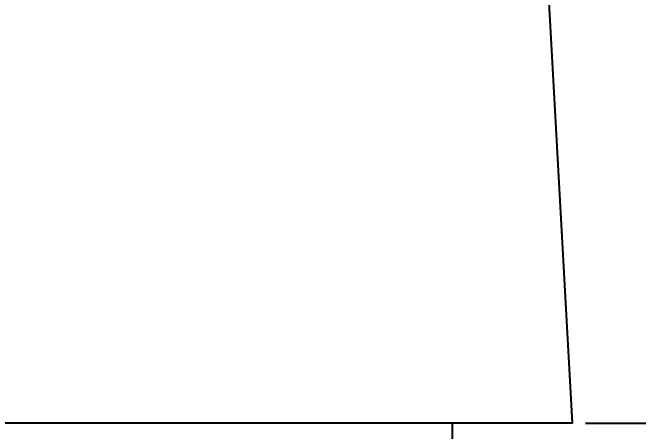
# Model space of a CAD drawing. Header units: millimetres. Extents: x 6330 to 7158, y 1153 to 2324.
# Drawn here: x 6986.37 to 7016.36, y 1565.92 to 1585.97 of the extents above; entities that cross this region are included whole.
import ezdxf

# ---------------------------------------------------------------- set-up
doc = ezdxf.new("R2010")
doc.units = ezdxf.units.MM
doc.layers.add('02___PRT_ALL_AXES', color=7, linetype='Continuous')
doc.layers.add('DIM', color=3, linetype='Continuous', lineweight=9)
doc.styles.get("Standard").update_dxf_attribs({"font": 'arial.ttf'})
doc.dimstyles.new('사본(2) STANDARD', dxfattribs={"dimscale": 0, "dimtxt": 4, "dimasz": 4, "dimexe": 1.25, "dimexo": 0.625, "dimgap": 1.5, "dimtad": 3, "dimtih": 1, "dimtoh": 1, "dimdec": 1, "dimzin": 9, "dimdsep": 46, "dimtxsty": 'Standard', "dimcen": 2.5, "dimclrd": 3, "dimclre": 3, "dimclrt": 4, "dimadec": 0, "dimazin": 0, "dimtfac": 1, "dimtdec": 1, "dimtmove": 0, "dimatfit": 3, "dimfxl": 1.25, "dimtfill": 1, "dimtolj": 1, "dimtzin": 0, "dimarcsym": 0})

# ---------------------------------------------------------------- blocks, each defined once
blk = doc.blocks.new('*D21')
at = {"layer": 'Defpoints', "color": 0, "transparency": 16777216}
for p in [(6986.933, 1753.894), (7013.193, 1566.321), (7067.005, 1566.321)]:
    blk.add_point(p, dxfattribs=at)
at = {"layer": 'DIM', "color": 3, "lineweight": -2, "transparency": 16777216}
for p, q in [((6987.558, 1753.894), (7068.255, 1753.894)), ((7067.005, 1747.894), (7067.005, 1664.671)), ((7067.005, 1572.321), (7067.005, 1655.544)), ((7013.818, 1566.321), (7068.255, 1566.321))]:
    blk.add_line(p, q, dxfattribs=at)
at = {"layer": 'DIM', "color": 3, "transparency": 16777216}
for points in [[(7066.005, 1747.894), (7068.005, 1747.894), (7067.005, 1753.894)], [(7066.005, 1572.321), (7068.005, 1572.321), (7067.005, 1566.321)]]:
    blk.add_solid(points, dxfattribs=at)
at = {"layer": 'DIM', "color": 4, "transparency": 16777216, "insert": (7067.005, 1660.108), "char_height": 6, "attachment_point": 5, "bg_fill": 3, "box_fill_scale": 1.1, "bg_fill_color": 256, "bg_fill_true_color": 13158600, "bg_fill_transparency": 0}
blk.add_mtext('\\A1;187.6', dxfattribs=at)

msp = doc.modelspace()

# ---------------------------------------------------------------- linework, layer by layer
at = {"color": 7, "linetype": 'Continuous'}
msp.add_line((7013.193, 1566.321), (7007.941, 1661.518), dxfattribs=at)
at = {"layer": '02___PRT_ALL_AXES', "color": 7, "linetype": 'Continuous'}
msp.add_line((7013.193, 1566.321), (6960.673, 1566.321), dxfattribs=at)

# ---------------------------------------------------------------- next in the draw order: dimensions: what is measured, and where the dimension line sits
at = {"layer": 'DIM'}
dim = msp.add_linear_dim(base=(7067.005, 1566.321), p1=(6986.933, 1753.894), p2=(7013.193, 1566.321), angle=90, dimstyle='사본(2) STANDARD', override={"dimscale": 1, "dimtxt": 6, "dimasz": 6, "dimtad": 0}, dxfattribs=at)
dim.commit()
dim.dimension.update_dxf_attribs({"geometry": '*D21', "text_midpoint": (7067.005, 1660.108)})

# ---------------------------------------------------------------- next in the draw order: linework, layer by layer
msp.add_line((7007.441, 1566.321), (6966.425, 1566.321))
at = {"layer": '02___PRT_ALL_AXES', "color": 7, "linetype": 'Continuous'}
msp.add_line((7007.441, 1565.521), (7007.441, 1566.321), dxfattribs=at)

doc.saveas('drawing.dxf')
